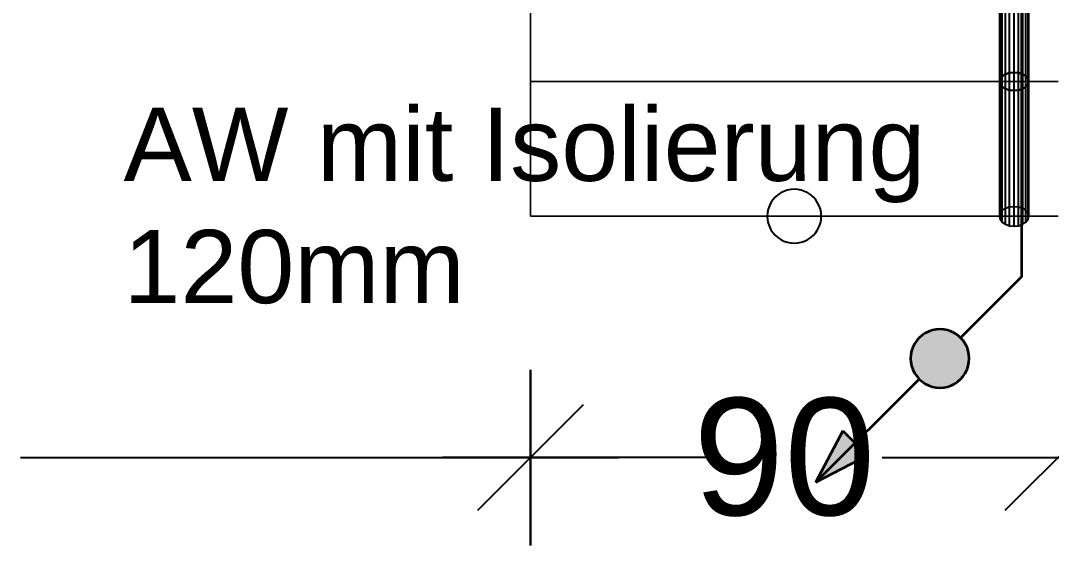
# Model space of a CAD drawing. Extents: x 0 to 756, y -25 to 420.
# Drawn here: x 356.21 to 391.38, y 219.54 to 237.46 of the extents above; entities that cross this region are included whole.
import ezdxf

# ---------------------------------------------------------------- set-up
doc = ezdxf.new("R2010")
doc.units = 0
doc.layers.get('0').update_dxf_attribs({"lineweight": 25})
doc.layers.get('DEFPOINTS').update_dxf_attribs({"lineweight": 25})
doc.layers.add('S_Schmutzwasser', color=7, linetype='Continuous', lineweight=35, true_color=0x808040)
for name, color, linetype, lineweight in [('Standard', 7, 'Continuous', 25), ('Treppe', 7, 'Continuous', 13), ('X_Text', 7, 'Continuous', 25)]:
    doc.layers.add(name, color=color, linetype=linetype, lineweight=lineweight)
doc.styles.get("Standard").update_dxf_attribs({"font": 'arial.ttf'})

# ---------------------------------------------------------------- blocks, each defined once
blk = doc.blocks.new('Referenz-A01I5YBJIE')
at = {"layer": 'DEFPOINTS', "color": 0, "linetype": 'Continuous', "lineweight": -2, "ltscale": 0.25}
blk.add_line((373.607, 222.539), (373.607, 222.539), dxfattribs=at)
at = {"layer": 'Standard', "color": 0, "lineweight": -2}
for p, q in [((389.607, 241.694), (389.607, 235.378)), ((389.632, 235.473), (389.632, 241.774)), ((389.703, 235.559), (389.703, 241.847)), ((389.813, 235.627), (389.813, 241.905)), ((389.953, 235.671), (389.953, 241.942)), ((390.107, 235.686), (390.107, 241.955)), ((390.262, 235.671), (390.262, 241.942)), ((390.401, 235.627), (390.401, 241.905)), ((390.512, 235.559), (390.512, 241.847)), ((390.583, 235.473), (390.583, 241.774)), ((390.607, 235.378), (390.607, 241.694)), ((389.632, 235.283), (389.632, 241.613)), ((389.703, 235.197), (389.703, 241.541)), ((389.813, 235.128), (389.813, 241.483)), ((389.953, 235.085), (389.953, 241.446)), ((390.107, 235.069), (390.107, 241.433)), ((390.262, 235.085), (390.262, 241.446)), ((390.401, 235.128), (390.401, 241.483)), ((390.512, 235.197), (390.512, 241.541)), ((390.583, 235.283), (390.583, 241.613)), ((390.107, 235.686), (389.953, 235.671)), ((389.953, 235.671), (390.107, 235.686)), ((390.262, 235.671), (390.107, 235.686)), ((390.107, 231.116), (390.107, 235.686)), ((390.107, 235.686), (390.262, 235.671)), ((389.632, 235.473), (389.607, 235.378)), ((389.607, 235.378), (389.632, 235.473)), ((389.632, 235.283), (389.607, 235.378)), ((389.607, 235.378), (389.607, 230.778)), ((389.607, 235.378), (389.632, 235.283)), ((389.703, 235.559), (389.632, 235.473)), ((389.632, 235.473), (389.703, 235.559)), ((389.632, 230.882), (389.632, 235.473)), ((389.813, 235.627), (389.703, 235.559)), ((389.703, 235.559), (389.813, 235.627)), ((389.703, 230.977), (389.703, 235.559)), ((389.953, 235.671), (389.813, 235.627)), ((389.813, 235.627), (389.953, 235.671)), ((389.813, 231.051), (389.813, 235.627)), ((389.953, 231.099), (389.953, 235.671)), ((390.401, 235.627), (390.262, 235.671)), ((390.262, 231.099), (390.262, 235.671)), ((390.262, 235.671), (390.401, 235.627)), ((390.512, 235.559), (390.401, 235.627)), ((390.401, 231.051), (390.401, 235.627)), ((390.401, 235.627), (390.512, 235.559)), ((390.583, 235.473), (390.512, 235.559)), ((390.512, 230.977), (390.512, 235.559)), ((390.512, 235.559), (390.583, 235.473)), ((390.607, 235.378), (390.583, 235.473)), ((390.583, 230.882), (390.583, 235.473)), ((390.583, 235.473), (390.607, 235.378)), ((390.607, 235.378), (390.583, 235.283)), ((390.583, 235.283), (390.607, 235.378)), ((390.607, 230.778), (390.607, 235.378)), ((389.632, 230.673), (389.632, 235.283)), ((389.703, 235.197), (389.632, 235.283)), ((389.632, 235.283), (389.703, 235.197)), ((389.703, 230.579), (389.703, 235.197)), ((389.813, 235.128), (389.703, 235.197)), ((389.703, 235.197), (389.813, 235.128)), ((389.813, 230.504), (389.813, 235.128)), ((389.953, 235.085), (389.813, 235.128)), ((389.813, 235.128), (389.953, 235.085)), ((389.953, 230.456), (389.953, 235.085)), ((390.107, 235.069), (389.953, 235.085)), ((389.953, 235.085), (390.107, 235.069)), ((390.262, 235.085), (390.107, 235.069)), ((390.107, 235.069), (390.262, 235.085)), ((390.107, 230.44), (390.107, 235.069)), ((390.401, 235.128), (390.262, 235.085)), ((390.262, 235.085), (390.401, 235.128)), ((390.262, 230.456), (390.262, 235.085)), ((390.512, 235.197), (390.401, 235.128)), ((390.401, 235.128), (390.512, 235.197)), ((390.401, 230.504), (390.401, 235.128)), ((390.583, 235.283), (390.512, 235.197)), ((390.512, 235.197), (390.583, 235.283)), ((390.512, 230.579), (390.512, 235.197)), ((390.583, 230.673), (390.583, 235.283)), ((389.953, 231.099), (390.107, 231.116)), ((390.107, 231.116), (390.262, 231.099)), ((389.607, 230.778), (389.632, 230.882)), ((389.607, 230.778), (389.632, 230.673)), ((389.632, 230.882), (389.703, 230.977)), ((389.703, 230.977), (389.813, 231.051)), ((389.813, 231.051), (389.953, 231.099)), ((390.262, 231.099), (390.401, 231.051)), ((390.401, 231.051), (390.512, 230.977)), ((390.512, 230.977), (390.583, 230.882)), ((390.583, 230.882), (390.607, 230.778)), ((390.583, 230.673), (390.607, 230.778)), ((389.632, 230.673), (389.703, 230.579)), ((389.703, 230.579), (389.813, 230.504)), ((389.813, 230.504), (389.953, 230.456)), ((389.953, 230.456), (390.107, 230.44)), ((390.107, 230.44), (390.262, 230.456)), ((390.262, 230.456), (390.401, 230.504)), ((390.401, 230.504), (390.512, 230.579)), ((390.512, 230.579), (390.583, 230.673)), ((373.607, 219.539), (373.607, 225.539)), ((373.607, 225.539), (373.607, 219.539)), ((371.807, 220.739), (375.407, 224.339)), ((375.407, 224.339), (371.807, 220.739)), ((389.807, 220.739), (393.407, 224.339)), ((356.206, 222.539), (373.607, 222.539)), ((367.607, 222.539), (376.607, 222.539)), ((379.607, 222.539), (370.607, 222.539)), ((373.607, 222.539), (375.418, 222.539)), ((385.607, 222.539), (394.607, 222.539)), ((388.618, 222.539), (391.607, 222.539))]:
    blk.add_line(p, q, dxfattribs=at)
at = {"layer": 'Standard', "color": 0, "lineweight": 13}
for p, q in [((373.607, 241.578), (373.607, 230.778)), ((373.607, 230.778), (391.607, 230.778))]:
    blk.add_line(p, q, dxfattribs=at)
at = {"layer": 'Treppe', "color": 0}
for p, q in [((373.607, 237.919), (373.607, 235.378)), ((373.607, 235.378), (373.607, 237.919)), ((373.607, 235.378), (391.607, 235.378)), ((391.607, 235.378), (373.607, 235.378)), ((373.607, 235.378), (373.607, 235.378)), ((373.607, 235.378), (373.607, 230.778)), ((391.607, 235.378), (373.607, 235.378)), ((373.607, 235.378), (391.607, 235.378)), ((373.607, 230.778), (373.607, 235.378)), ((373.607, 235.378), (373.607, 235.378)), ((373.607, 230.778), (391.607, 230.778)), ((391.607, 230.778), (373.607, 230.778)), ((373.607, 230.778), (373.607, 230.778))]:
    blk.add_line(p, q, dxfattribs=at)
at = {"layer": 'Treppe', "color": 0, "lineweight": -2}
for p, q in [((382.047, 231.508), (381.957, 231.428)), ((382.147, 231.575), (382.047, 231.508)), ((382.255, 231.628), (382.147, 231.575)), ((382.369, 231.667), (382.255, 231.628)), ((382.487, 231.69), (382.369, 231.667)), ((382.607, 231.698), (382.487, 231.69)), ((382.727, 231.69), (382.607, 231.698)), ((382.845, 231.667), (382.727, 231.69)), ((382.959, 231.628), (382.845, 231.667)), ((383.067, 231.575), (382.959, 231.628)), ((383.167, 231.508), (383.067, 231.575)), ((383.258, 231.428), (383.167, 231.508)), ((381.757, 231.13), (381.719, 231.016)), ((381.81, 231.238), (381.757, 231.13)), ((381.877, 231.338), (381.81, 231.238)), ((381.957, 231.428), (381.877, 231.338)), ((383.337, 231.338), (383.258, 231.428)), ((383.404, 231.238), (383.337, 231.338)), ((383.457, 231.13), (383.404, 231.238)), ((383.496, 231.016), (383.457, 231.13)), ((381.695, 230.898), (381.687, 230.778)), ((381.687, 230.778), (381.695, 230.658)), ((381.719, 231.016), (381.695, 230.898)), ((383.519, 230.898), (383.496, 231.016)), ((383.527, 230.778), (383.519, 230.898)), ((383.519, 230.658), (383.527, 230.778)), ((381.695, 230.658), (381.719, 230.54)), ((381.719, 230.54), (381.757, 230.426)), ((381.757, 230.426), (381.81, 230.318)), ((383.404, 230.318), (383.457, 230.426)), ((383.457, 230.426), (383.496, 230.54)), ((383.496, 230.54), (383.519, 230.658)), ((381.81, 230.318), (381.877, 230.218)), ((381.877, 230.218), (381.957, 230.127)), ((381.957, 230.127), (382.047, 230.048)), ((382.047, 230.048), (382.147, 229.981)), ((383.067, 229.981), (383.167, 230.048)), ((383.167, 230.048), (383.258, 230.127)), ((383.258, 230.127), (383.337, 230.218)), ((383.337, 230.218), (383.404, 230.318)), ((382.147, 229.981), (382.255, 229.928)), ((382.255, 229.928), (382.369, 229.889)), ((382.369, 229.889), (382.487, 229.866)), ((382.487, 229.866), (382.607, 229.858)), ((382.607, 229.858), (382.727, 229.866)), ((382.727, 229.866), (382.845, 229.889)), ((382.845, 229.889), (382.959, 229.928)), ((382.959, 229.928), (383.067, 229.981))]:
    blk.add_line(p, q, dxfattribs=at)
at = {"layer": 'Standard', "color": 0, "lineweight": -2, "insert": (379.159, 224.571), "char_height": 4, "attachment_point": 1}
blk.add_mtext('{\\fArial;90}', dxfattribs=at)
blk = doc.blocks.new('Fallleitung Abwasser-A01I5YKFIE', base_point=(383.335, 221.682))
at = {"color": 0, "lineweight": -2}
for p, q in [((387.318, 226.89), (387.194, 226.848)), ((387.446, 226.916), (387.318, 226.89)), ((387.577, 226.924), (387.446, 226.916)), ((387.708, 226.916), (387.577, 226.924)), ((387.836, 226.89), (387.708, 226.916)), ((387.96, 226.848), (387.836, 226.89)), ((386.784, 226.533), (386.711, 226.424)), ((386.87, 226.631), (386.784, 226.533)), ((386.968, 226.718), (386.87, 226.631)), ((387.077, 226.79), (386.968, 226.718)), ((387.194, 226.848), (387.077, 226.79)), ((388.077, 226.79), (387.96, 226.848)), ((388.186, 226.718), (388.077, 226.79)), ((388.284, 226.631), (388.186, 226.718)), ((388.37, 226.533), (388.284, 226.631)), ((388.443, 226.424), (388.37, 226.533)), ((386.611, 226.183), (386.586, 226.055)), ((386.653, 226.307), (386.611, 226.183)), ((386.711, 226.424), (386.653, 226.307)), ((388.501, 226.307), (388.443, 226.424)), ((388.543, 226.183), (388.501, 226.307)), ((388.568, 226.055), (388.543, 226.183)), ((386.586, 226.055), (386.577, 225.924)), ((386.577, 225.924), (386.586, 225.794)), ((388.577, 225.924), (388.568, 226.055)), ((388.568, 225.794), (388.577, 225.924)), ((386.586, 225.794), (386.611, 225.666)), ((386.611, 225.666), (386.653, 225.542)), ((386.653, 225.542), (386.711, 225.424)), ((388.443, 225.424), (388.501, 225.542)), ((388.501, 225.542), (388.543, 225.666)), ((388.543, 225.666), (388.568, 225.794)), ((386.87, 225.217), (383.335, 221.682)), ((386.711, 225.424), (386.784, 225.316)), ((386.784, 225.316), (386.87, 225.217)), ((386.87, 225.217), (386.968, 225.131)), ((386.968, 225.131), (387.077, 225.058)), ((388.077, 225.058), (388.186, 225.131)), ((388.186, 225.131), (388.284, 225.217)), ((388.284, 225.217), (388.37, 225.316)), ((388.37, 225.316), (388.443, 225.424)), ((387.077, 225.058), (387.194, 225)), ((387.194, 225), (387.318, 224.958)), ((387.318, 224.958), (387.446, 224.933)), ((387.446, 224.933), (387.577, 224.924)), ((387.577, 224.924), (387.708, 224.933)), ((387.708, 224.933), (387.836, 224.958)), ((387.836, 224.958), (387.96, 225)), ((387.96, 225), (388.077, 225.058)), ((384.258, 223.456), (383.335, 221.682)), ((384.258, 223.456), (385.109, 222.606)), ((385.109, 222.606), (383.335, 221.682))]:
    blk.add_line(p, q, dxfattribs=at)
for points in [[(388.077, 226.79), (387.077, 226.79), (387.836, 226.89)], [(387.077, 226.79), (387.836, 226.89), (387.318, 226.89)], [(387.836, 226.89), (387.318, 226.89), (387.577, 226.924)], [(388.443, 226.424), (386.711, 226.424), (388.284, 226.631)], [(386.711, 226.424), (388.284, 226.631), (386.87, 226.631)], [(388.284, 226.631), (386.87, 226.631), (388.077, 226.79)], [(386.87, 226.631), (388.077, 226.79), (387.077, 226.79)], [(388.577, 225.924), (386.577, 225.924), (388.543, 226.183)], [(386.577, 225.924), (388.543, 226.183), (386.611, 226.183)], [(388.543, 226.183), (386.611, 226.183), (388.443, 226.424)], [(386.611, 226.183), (388.443, 226.424), (386.711, 226.424)], [(386.611, 225.666), (388.577, 225.924), (386.577, 225.924)], [(388.543, 225.666), (386.611, 225.666), (388.577, 225.924)], [(386.711, 225.424), (388.543, 225.666), (386.611, 225.666)], [(388.443, 225.424), (386.711, 225.424), (388.543, 225.666)], [(386.87, 225.217), (388.443, 225.424), (386.711, 225.424)], [(388.284, 225.217), (386.87, 225.217), (388.443, 225.424)], [(387.077, 225.058), (388.284, 225.217), (386.87, 225.217)], [(388.077, 225.058), (387.077, 225.058), (388.284, 225.217)], [(387.318, 224.958), (388.077, 225.058), (387.077, 225.058)], [(387.836, 224.958), (387.318, 224.958), (388.077, 225.058)], [(387.577, 224.924), (387.836, 224.958), (387.318, 224.958)], [(385.109, 222.606), (383.816, 222.606), (384.258, 223.456)], [(383.335, 221.682), (385.109, 222.606), (383.816, 222.606)]]:
    blk.add_solid(points, dxfattribs=at)
blk = doc.blocks.new('Abwasserleitung-A01I5YKXIE', base_point=(366.728, 226.631))
at = {"color": 0, "linetype": 'ByBlock', "lineweight": -2, "ltscale": 0.35}
for p, q in [((366.728, 257.078), (367.73, 258.078)), ((367.73, 258.078), (388.793, 258.078)), ((388.793, 258.078), (390.356, 256.515)), ((390.356, 256.515), (390.356, 228.704)), ((390.356, 228.704), (388.284, 226.631))]:
    blk.add_line(p, q, dxfattribs=at)

msp = doc.modelspace()

# ---------------------------------------------------------------- block references
at = {"color": 8, "lineweight": 25, "ltscale": 0.25, "true_color": 0x808080}
msp.add_blockref('Referenz-A01I5YBJIE', (0, 0), dxfattribs=at)
at = {"layer": 'S_Schmutzwasser', "ltscale": 0.35}
for name, p in [('Abwasserleitung-A01I5YKXIE', (366.728, 226.631)), ('Fallleitung Abwasser-A01I5YKFIE', (383.335, 221.682))]:
    msp.add_blockref(name, p, dxfattribs=at)

# ---------------------------------------------------------------- texts
at = {"layer": 'X_Text', "ltscale": 0.25, "char_height": 2.5, "attachment_point": 1}
for s, insert in [('{\\fArial;AW mit Isolierung }', (359.719, 234.485)), ('{\\fArial;120mm }', (359.719, 230.31))]:
    msp.add_mtext(s, dxfattribs=dict(at, insert=insert))

doc.saveas('drawing.dxf')
